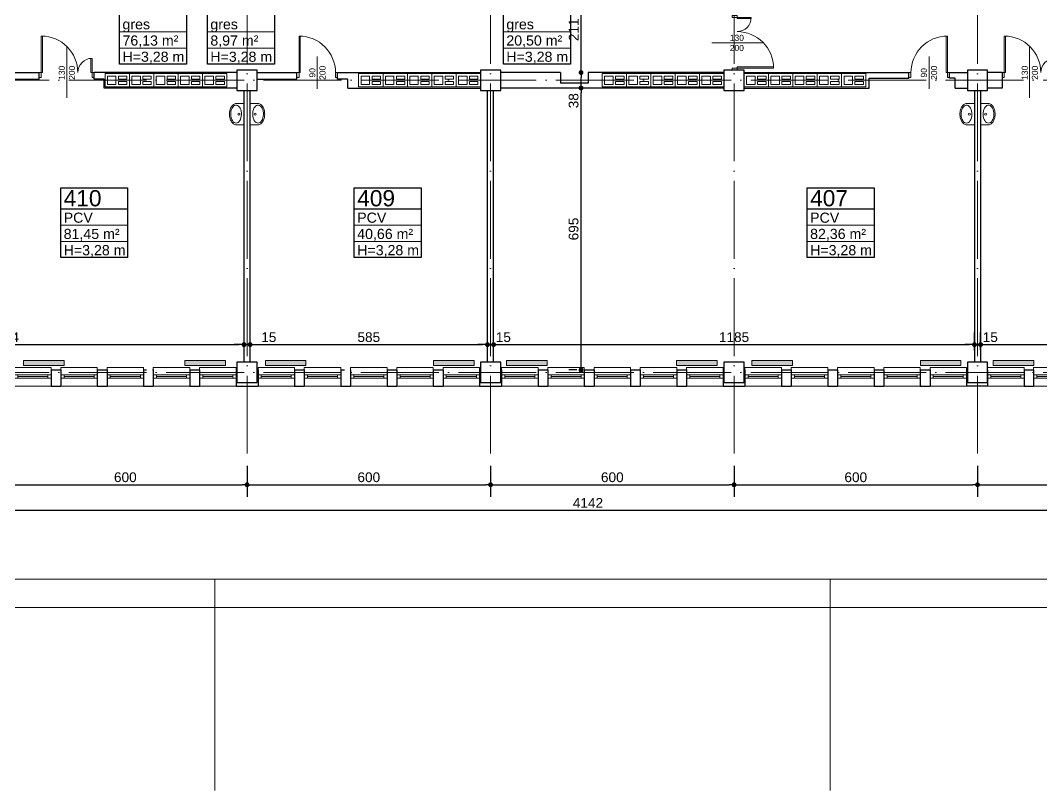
# Model space of a CAD drawing. Header units: millimetres. Extents: x 54 to 8480, y -22812 to 17434.
# Drawn here: x 2274 to 4790, y 4188 to 6086 of the extents above; entities that cross this region are included whole.
import ezdxf

# ---------------------------------------------------------------- set-up
doc = ezdxf.new("R2010")
doc.units = ezdxf.units.MM
doc.linetypes.add('ACAD_ISO04W100', pattern=[30, 24, -3, 0, -3])
for name, color, linetype, lineweight in [('000_armatura', 7, 'Continuous', 0), ('osie', 132, 'ACAD_ISO04W100', 0), ('PLATFORMA', 7, 'Continuous', 0), ('STOLARKA', 97, 'Continuous', 0), ('tabelki', 151, 'Continuous', 0), ('wymiary', 150, 'Continuous', 0)]:
    doc.layers.add(name, color=color, linetype=linetype, lineweight=lineweight)
doc.layers.add('grzejniki', color=104, linetype='Continuous')
doc.layers.add('TABELKI PO UWAGACH', color=5, linetype='Continuous')
doc.styles.get("Standard").update_dxf_attribs({"font": 'arial.ttf'})
doc.dimstyles.new('ISO-25', dxfattribs={"dimtxt": 24, "dimasz": 12, "dimexe": 30, "dimexo": 30, "dimgap": 6, "dimtad": 1, "dimdec": 0, "dimtxsty": 'Standard', "dimblk": 'DOT', "dimcen": 2.5, "dimadec": 0, "dimazin": 0, "dimtfac": 1, "dimtdec": 0, "dimtmove": 0, "dimatfit": 3, "dimldrblk": 'DOT', "dimfxl": 1, "dimarcsym": 0})

# ---------------------------------------------------------------- blocks, each defined once
blk = doc.blocks.new('A$C13771EA7')
at = {"color": 132, "linetype": 'ACAD_ISO04W100', "lineweight": 0, "ltscale": 8}
for p, q in [((1231, -2874), (1231, 166)), ((1831, -2874), (1831, 166)), ((2431, -2874), (2431, 166)), ((3031, -2874), (3031, 166)), ((-169, -1954), (4311, -1954)), ((-169, -2674), (4311, -2674))]:
    blk.add_line(p, q, dxfattribs=at)
blk = doc.blocks.new('A$C4DC22848')
at = {"layer": 'STOLARKA', "lineweight": 0}
for p, q in [((0, 0), (90, 0)), ((8, -24), (82, -24)), ((0, -40), (0, -46)), ((0, -46), (90, -46)), ((90, -46), (90, -40))]:
    blk.add_line(p, q, dxfattribs=at)
for points in [[(0, -20), (90, -20), (90, -28), (0, -28)], [(0, -28), (8, -28), (8, -20), (0, -20)], [(82, -28), (90, -28), (90, -20), (82, -20)]]:
    blk.add_lwpolyline(points, close=True, dxfattribs=at)
blk = doc.blocks.new('A$C4A7D7A23')
at = {"layer": 'STOLARKA', "lineweight": 0}
blk.add_line((-67.5, 62.5), (-67.5, -62.5), dxfattribs=at)
for points in [[(-130, 12), (-135, 12), (-135, 0), (-130, 0)], [(-127, 0), (-130, 0), (-130, -35), (-127, -35)], [(-5, 0), (-8, 0), (-8, -90), (-5, -90)], [(0, 12), (-5, 12), (-5, 0), (0, 0)]]:
    blk.add_lwpolyline(points, close=True, dxfattribs=at)
for centre, radius, start, end in [((-130, 0), 35, 270, 0), ((-5, 0), 90, 180, 270)]:
    blk.add_arc(centre, radius, start, end, dxfattribs=at)
blk = doc.blocks.new('A$C326D3F87')
at = {"layer": 'STOLARKA', "lineweight": 0}
blk.add_line((50, -40), (50, 40), dxfattribs=at)
for points in [[(5, 0), (8, 0), (8, 90), (5, 90)], [(0, -12), (5, -12), (5, 0), (0, 0)], [(95, -12), (100, -12), (100, 0), (95, 0)]]:
    blk.add_lwpolyline(points, close=True, dxfattribs=at)
blk.add_arc((5, 0), 90, 0, 90, dxfattribs=at)
at = {"layer": 'STOLARKA', "lineweight": 0, "insert": (30.4, -37.7), "char_height": 15, "width": 74.399, "attachment_point": 1, "rotation": 90}
blk.add_mtext('\\pxqc;90\\P200', dxfattribs=at)
blk = doc.blocks.new('A$C1D836454')
at = {"color": 82, "lineweight": 0}
for points in [[(0, -16.5), (60, -16.5), (60, 16.5), (0, 16.5)], [(6, -10.5), (27, -10.5), (27, 10.5), (6, 10.5)], [(33, 3), (54, 3), (54, 10.5), (33, 10.5)], [(33, -3), (54, -3), (54, -10.5), (33, -10.5)]]:
    blk.add_lwpolyline(points, close=True, dxfattribs=at)
blk = doc.blocks.new('_Dot')
at = {"color": 0, "linetype": 'ByBlock', "lineweight": -2}
blk.add_line((-0.5, 0), (-1, 0), dxfattribs=at)
at = {"color": 0, "linetype": 'ByBlock', "lineweight": 0, "const_width": 0.5}
blk.add_lwpolyline([(-0.25, 0, 1), (0.25, 0, 1)], format="xyb", close=True, dxfattribs=at)
blk = doc.blocks.new('*D79')
at = {"layer": 'Defpoints', "color": 0, "linetype": 'Continuous', "lineweight": 0}
for p in [(2232.6, 5018.7), (2832.6, 5018.7), (2832.6, 4941.9)]:
    blk.add_point(p, dxfattribs=at)
at = {"layer": 'wymiary', "color": 0, "linetype": 'Continuous', "lineweight": -2}
for p, q in [((2232.6, 4988.7), (2232.6, 4911.9)), ((2832.6, 4988.7), (2832.6, 4911.9)), ((2244.6, 4941.9), (2820.6, 4941.9))]:
    blk.add_line(p, q, dxfattribs=at)
at = {"layer": 'wymiary', "color": 0, "linetype": 'Continuous', "lineweight": -2, "xscale": 12, "yscale": 12, "zscale": 12, "rotation": 180}
blk.add_blockref('_Dot', (2232.6, 4941.9), dxfattribs=at)
at = {"layer": 'wymiary', "color": 0, "linetype": 'Continuous', "lineweight": -2, "xscale": 12, "yscale": 12, "zscale": 12}
blk.add_blockref('_Dot', (2832.6, 4941.9), dxfattribs=at)
at = {"layer": 'wymiary', "color": 0, "linetype": 'Continuous', "lineweight": 0, "insert": (2532.6, 4960.2), "char_height": 24, "attachment_point": 5}
blk.add_mtext('600', dxfattribs=at)
blk = doc.blocks.new('*D80')
at = {"layer": 'Defpoints', "color": 0, "linetype": 'Continuous', "lineweight": 0}
for p in [(2832.6, 5018.7), (3432.6, 5018.7), (3432.6, 4941.9)]:
    blk.add_point(p, dxfattribs=at)
at = {"layer": 'wymiary', "color": 0, "linetype": 'Continuous', "lineweight": -2}
for p, q in [((2832.6, 4988.7), (2832.6, 4911.9)), ((3432.6, 4988.7), (3432.6, 4911.9)), ((2844.6, 4941.9), (3420.6, 4941.9))]:
    blk.add_line(p, q, dxfattribs=at)
at = {"layer": 'wymiary', "color": 0, "linetype": 'Continuous', "lineweight": -2, "xscale": 12, "yscale": 12, "zscale": 12, "rotation": 180}
blk.add_blockref('_Dot', (2832.6, 4941.9), dxfattribs=at)
at = {"layer": 'wymiary', "color": 0, "linetype": 'Continuous', "lineweight": -2, "xscale": 12, "yscale": 12, "zscale": 12}
blk.add_blockref('_Dot', (3432.6, 4941.9), dxfattribs=at)
at = {"layer": 'wymiary', "color": 0, "linetype": 'Continuous', "lineweight": 0, "insert": (3132.6, 4960.2), "char_height": 24, "attachment_point": 5}
blk.add_mtext('600', dxfattribs=at)
blk = doc.blocks.new('*D81')
at = {"layer": 'Defpoints', "color": 0, "linetype": 'Continuous', "lineweight": 0}
for p in [(3432.6, 5018.7), (4032.6, 5018.7), (4032.6, 4941.9)]:
    blk.add_point(p, dxfattribs=at)
at = {"layer": 'wymiary', "color": 0, "linetype": 'Continuous', "lineweight": -2}
for p, q in [((3432.6, 4988.7), (3432.6, 4911.9)), ((4032.6, 4988.7), (4032.6, 4911.9)), ((3444.6, 4941.9), (4020.6, 4941.9))]:
    blk.add_line(p, q, dxfattribs=at)
at = {"layer": 'wymiary', "color": 0, "linetype": 'Continuous', "lineweight": -2, "xscale": 12, "yscale": 12, "zscale": 12, "rotation": 180}
blk.add_blockref('_Dot', (3432.6, 4941.9), dxfattribs=at)
at = {"layer": 'wymiary', "color": 0, "linetype": 'Continuous', "lineweight": -2, "xscale": 12, "yscale": 12, "zscale": 12}
blk.add_blockref('_Dot', (4032.6, 4941.9), dxfattribs=at)
at = {"layer": 'wymiary', "color": 0, "linetype": 'Continuous', "lineweight": 0, "insert": (3732.6, 4960.2), "char_height": 24, "attachment_point": 5}
blk.add_mtext('600', dxfattribs=at)
blk = doc.blocks.new('*D82')
at = {"layer": 'Defpoints', "color": 0, "linetype": 'Continuous', "lineweight": 0}
for p in [(4032.6, 5018.7), (4632.6, 5018.7), (4632.6, 4941.9)]:
    blk.add_point(p, dxfattribs=at)
at = {"layer": 'wymiary', "color": 0, "linetype": 'Continuous', "lineweight": -2}
for p, q in [((4032.6, 4988.7), (4032.6, 4911.9)), ((4632.6, 4988.7), (4632.6, 4911.9)), ((4044.6, 4941.9), (4620.6, 4941.9))]:
    blk.add_line(p, q, dxfattribs=at)
at = {"layer": 'wymiary', "color": 0, "linetype": 'Continuous', "lineweight": -2, "xscale": 12, "yscale": 12, "zscale": 12, "rotation": 180}
blk.add_blockref('_Dot', (4032.6, 4941.9), dxfattribs=at)
at = {"layer": 'wymiary', "color": 0, "linetype": 'Continuous', "lineweight": -2, "xscale": 12, "yscale": 12, "zscale": 12}
blk.add_blockref('_Dot', (4632.6, 4941.9), dxfattribs=at)
at = {"layer": 'wymiary', "color": 0, "linetype": 'Continuous', "lineweight": 0, "insert": (4332.6, 4960.2), "char_height": 24, "attachment_point": 5}
blk.add_mtext('600', dxfattribs=at)
blk = doc.blocks.new('*D83')
at = {"layer": 'Defpoints', "color": 0, "linetype": 'Continuous', "lineweight": 0}
for p in [(4632.6, 5018.7), (5112.6, 5018.7), (5112.6, 4941.9)]:
    blk.add_point(p, dxfattribs=at)
at = {"layer": 'wymiary', "color": 0, "linetype": 'Continuous', "lineweight": -2}
for p, q in [((4632.6, 4988.7), (4632.6, 4911.9)), ((5112.6, 4988.7), (5112.6, 4911.9)), ((4644.6, 4941.9), (5100.6, 4941.9))]:
    blk.add_line(p, q, dxfattribs=at)
at = {"layer": 'wymiary', "color": 0, "linetype": 'Continuous', "lineweight": -2, "xscale": 12, "yscale": 12, "zscale": 12, "rotation": 180}
blk.add_blockref('_Dot', (4632.6, 4941.9), dxfattribs=at)
at = {"layer": 'wymiary', "color": 0, "linetype": 'Continuous', "lineweight": -2, "xscale": 12, "yscale": 12, "zscale": 12}
blk.add_blockref('_Dot', (5112.6, 4941.9), dxfattribs=at)
at = {"layer": 'wymiary', "color": 0, "linetype": 'Continuous', "lineweight": 0, "insert": (4872.6, 4960.2), "char_height": 24, "attachment_point": 5}
blk.add_mtext('480', dxfattribs=at)
blk = doc.blocks.new('*D85')
at = {"layer": 'Defpoints', "color": 0, "linetype": 'Continuous', "lineweight": 0}
for p in [(1601.6, 5184.7), (5743.6, 5184.7), (5743.6, 4879)]:
    blk.add_point(p, dxfattribs=at)
at = {"layer": 'wymiary', "color": 0, "linetype": 'Continuous', "lineweight": -2}
for p, q in [((1601.6, 5154.7), (1601.6, 4849)), ((5743.6, 5154.7), (5743.6, 4849)), ((1613.6, 4879), (5731.6, 4879))]:
    blk.add_line(p, q, dxfattribs=at)
at = {"layer": 'wymiary', "color": 0, "linetype": 'Continuous', "lineweight": -2, "xscale": 12, "yscale": 12, "zscale": 12, "rotation": 180}
blk.add_blockref('_Dot', (1601.6, 4879), dxfattribs=at)
at = {"layer": 'wymiary', "color": 0, "linetype": 'Continuous', "lineweight": -2, "xscale": 12, "yscale": 12, "zscale": 12}
blk.add_blockref('_Dot', (5743.6, 4879), dxfattribs=at)
at = {"layer": 'wymiary', "color": 0, "linetype": 'Continuous', "lineweight": 0, "insert": (3672.6, 4897.1), "char_height": 24, "attachment_point": 5}
blk.add_mtext('4142', dxfattribs=at)
blk = doc.blocks.new('*D423')
at = {"layer": 'Defpoints', "color": 0, "linetype": 'Continuous', "lineweight": 0}
for p in [(2825.1, 5287.2), (1641.6, 5243.7), (2825.1, 5243.7)]:
    blk.add_point(p, dxfattribs=at)
at = {"layer": 'wymiary', "color": 0, "linetype": 'Continuous', "lineweight": -2}
for p, q in [((1641.6, 5273.7), (1641.6, 5317.2)), ((2825.1, 5273.7), (2825.1, 5317.2)), ((1653.6, 5287.2), (2813.1, 5287.2))]:
    blk.add_line(p, q, dxfattribs=at)
at = {"layer": 'wymiary', "color": 0, "linetype": 'Continuous', "lineweight": -2, "xscale": 12, "yscale": 12, "zscale": 12, "rotation": 180}
blk.add_blockref('_Dot', (1641.6, 5287.2), dxfattribs=at)
at = {"layer": 'wymiary', "color": 0, "linetype": 'Continuous', "lineweight": -2, "xscale": 12, "yscale": 12, "zscale": 12}
blk.add_blockref('_Dot', (2825.1, 5287.2), dxfattribs=at)
at = {"layer": 'wymiary', "color": 0, "linetype": 'Continuous', "lineweight": 0, "insert": (2233.3, 5305.5), "char_height": 24, "attachment_point": 5}
blk.add_mtext('1184', dxfattribs=at)
blk = doc.blocks.new('*D429')
at = {"layer": 'Defpoints', "color": 0, "linetype": 'Continuous', "lineweight": 0}
for p in [(2840.1, 5287.2), (2825.1, 5243.7), (2840.1, 5243.7)]:
    blk.add_point(p, dxfattribs=at)
at = {"layer": 'wymiary', "color": 0, "linetype": 'Continuous', "lineweight": -2}
for p, q in [((2825.1, 5273.7), (2825.1, 5317.2)), ((2840.1, 5273.7), (2840.1, 5317.2)), ((2813.1, 5287.2), (2801.1, 5287.2)), ((2825.1, 5287.2), (2840.1, 5287.2)), ((2852.1, 5287.2), (2908.4, 5287.2))]:
    blk.add_line(p, q, dxfattribs=at)
at = {"layer": 'wymiary', "color": 0, "linetype": 'Continuous', "lineweight": -2, "xscale": 12, "yscale": 12, "zscale": 12}
blk.add_blockref('_Dot', (2825.1, 5287.2), dxfattribs=at)
at = {"layer": 'wymiary', "color": 0, "linetype": 'Continuous', "lineweight": -2, "xscale": 12, "yscale": 12, "zscale": 12, "rotation": 180}
blk.add_blockref('_Dot', (2840.1, 5287.2), dxfattribs=at)
at = {"layer": 'wymiary', "color": 0, "linetype": 'Continuous', "lineweight": 0, "insert": (2886.2, 5305.5), "char_height": 24, "attachment_point": 5}
blk.add_mtext('15', dxfattribs=at)
blk = doc.blocks.new('*D430')
at = {"layer": 'Defpoints', "color": 0, "linetype": 'Continuous', "lineweight": 0}
for p in [(3425.1, 5287.2), (2840.1, 5243.7), (3425.1, 5243.7)]:
    blk.add_point(p, dxfattribs=at)
at = {"layer": 'wymiary', "color": 0, "linetype": 'Continuous', "lineweight": -2}
for p, q in [((2840.1, 5273.7), (2840.1, 5317.2)), ((3425.1, 5273.7), (3425.1, 5317.2)), ((2852.1, 5287.2), (3413.1, 5287.2))]:
    blk.add_line(p, q, dxfattribs=at)
at = {"layer": 'wymiary', "color": 0, "linetype": 'Continuous', "lineweight": -2, "xscale": 12, "yscale": 12, "zscale": 12, "rotation": 180}
blk.add_blockref('_Dot', (2840.1, 5287.2), dxfattribs=at)
at = {"layer": 'wymiary', "color": 0, "linetype": 'Continuous', "lineweight": -2, "xscale": 12, "yscale": 12, "zscale": 12}
blk.add_blockref('_Dot', (3425.1, 5287.2), dxfattribs=at)
at = {"layer": 'wymiary', "color": 0, "linetype": 'Continuous', "lineweight": 0, "insert": (3132.6, 5305.5), "char_height": 24, "attachment_point": 5}
blk.add_mtext('585', dxfattribs=at)
blk = doc.blocks.new('*D431')
at = {"layer": 'Defpoints', "color": 0, "linetype": 'Continuous', "lineweight": 0}
for p in [(3440.1, 5287.2), (3425.1, 5243.7), (3440.1, 5243.7)]:
    blk.add_point(p, dxfattribs=at)
at = {"layer": 'wymiary', "color": 0, "linetype": 'Continuous', "lineweight": -2}
for p, q in [((3425.1, 5273.7), (3425.1, 5317.2)), ((3440.1, 5273.7), (3440.1, 5317.2)), ((3413.1, 5287.2), (3401.1, 5287.2)), ((3425.1, 5287.2), (3440.1, 5287.2)), ((3452.1, 5287.2), (3464.1, 5287.2))]:
    blk.add_line(p, q, dxfattribs=at)
at = {"layer": 'wymiary', "color": 0, "linetype": 'Continuous', "lineweight": -2, "xscale": 12, "yscale": 12, "zscale": 12}
blk.add_blockref('_Dot', (3425.1, 5287.2), dxfattribs=at)
at = {"layer": 'wymiary', "color": 0, "linetype": 'Continuous', "lineweight": -2, "xscale": 12, "yscale": 12, "zscale": 12, "rotation": 180}
blk.add_blockref('_Dot', (3440.1, 5287.2), dxfattribs=at)
at = {"layer": 'wymiary', "color": 0, "linetype": 'Continuous', "lineweight": 0, "insert": (3464.1, 5305.5), "char_height": 24, "attachment_point": 5}
blk.add_mtext('15', dxfattribs=at)
blk = doc.blocks.new('*D432')
at = {"layer": 'Defpoints', "color": 0, "linetype": 'Continuous', "lineweight": 0}
for p in [(4625.1, 5287.2), (3440.1, 5243.7), (4625.1, 5243.7)]:
    blk.add_point(p, dxfattribs=at)
at = {"layer": 'wymiary', "color": 0, "linetype": 'Continuous', "lineweight": -2}
for p, q in [((3440.1, 5273.7), (3440.1, 5317.2)), ((4625.1, 5273.7), (4625.1, 5317.2)), ((3452.1, 5287.2), (4613.1, 5287.2))]:
    blk.add_line(p, q, dxfattribs=at)
at = {"layer": 'wymiary', "color": 0, "linetype": 'Continuous', "lineweight": -2, "xscale": 12, "yscale": 12, "zscale": 12, "rotation": 180}
blk.add_blockref('_Dot', (3440.1, 5287.2), dxfattribs=at)
at = {"layer": 'wymiary', "color": 0, "linetype": 'Continuous', "lineweight": -2, "xscale": 12, "yscale": 12, "zscale": 12}
blk.add_blockref('_Dot', (4625.1, 5287.2), dxfattribs=at)
at = {"layer": 'wymiary', "color": 0, "linetype": 'Continuous', "lineweight": 0, "insert": (4032.6, 5305.5), "char_height": 24, "attachment_point": 5}
blk.add_mtext('1185', dxfattribs=at)
blk = doc.blocks.new('*D433')
at = {"layer": 'Defpoints', "color": 0, "linetype": 'Continuous', "lineweight": 0}
for p in [(4640.1, 5287.2), (4625.1, 5243.7), (4640.1, 5243.7)]:
    blk.add_point(p, dxfattribs=at)
at = {"layer": 'wymiary', "color": 0, "linetype": 'Continuous', "lineweight": -2}
for p, q in [((4625.1, 5273.7), (4625.1, 5317.2)), ((4640.1, 5273.7), (4640.1, 5317.2)), ((4613.1, 5287.2), (4601.1, 5287.2)), ((4625.1, 5287.2), (4640.1, 5287.2)), ((4652.1, 5287.2), (4664.1, 5287.2))]:
    blk.add_line(p, q, dxfattribs=at)
at = {"layer": 'wymiary', "color": 0, "linetype": 'Continuous', "lineweight": -2, "xscale": 12, "yscale": 12, "zscale": 12}
blk.add_blockref('_Dot', (4625.1, 5287.2), dxfattribs=at)
at = {"layer": 'wymiary', "color": 0, "linetype": 'Continuous', "lineweight": -2, "xscale": 12, "yscale": 12, "zscale": 12, "rotation": 180}
blk.add_blockref('_Dot', (4640.1, 5287.2), dxfattribs=at)
at = {"layer": 'wymiary', "color": 0, "linetype": 'Continuous', "lineweight": 0, "insert": (4664.1, 5305.5), "char_height": 24, "attachment_point": 5}
blk.add_mtext('15', dxfattribs=at)
blk = doc.blocks.new('*D434')
at = {"layer": 'Defpoints', "color": 0, "linetype": 'Continuous', "lineweight": 0}
for p in [(5703.6, 5287.2), (4640.1, 5243.7), (5703.6, 5243.7)]:
    blk.add_point(p, dxfattribs=at)
at = {"layer": 'wymiary', "color": 0, "linetype": 'Continuous', "lineweight": -2}
for p, q in [((4640.1, 5273.7), (4640.1, 5317.2)), ((5703.6, 5273.7), (5703.6, 5317.2)), ((4652.1, 5287.2), (5691.6, 5287.2))]:
    blk.add_line(p, q, dxfattribs=at)
at = {"layer": 'wymiary', "color": 0, "linetype": 'Continuous', "lineweight": -2, "xscale": 12, "yscale": 12, "zscale": 12, "rotation": 180}
blk.add_blockref('_Dot', (4640.1, 5287.2), dxfattribs=at)
at = {"layer": 'wymiary', "color": 0, "linetype": 'Continuous', "lineweight": -2, "xscale": 12, "yscale": 12, "zscale": 12}
blk.add_blockref('_Dot', (5703.6, 5287.2), dxfattribs=at)
at = {"layer": 'wymiary', "color": 0, "linetype": 'Continuous', "lineweight": 0, "insert": (5171.8, 5305.5), "char_height": 24, "attachment_point": 5}
blk.add_mtext('1064', dxfattribs=at)
blk = doc.blocks.new('*D495')
at = {"layer": 'Defpoints', "color": 0, "linetype": 'Continuous', "lineweight": 0}
for p in [(3655.6, 5919.7), (3675.6, 5919.7), (3675.6, 5224.7)]:
    blk.add_point(p, dxfattribs=at)
at = {"layer": 'wymiary', "color": 0, "linetype": 'Continuous', "lineweight": -2}
for p, q in [((3645.6, 5919.7), (3625.6, 5919.7)), ((3655.6, 5236.7), (3655.6, 5907.7)), ((3645.6, 5224.7), (3625.6, 5224.7))]:
    blk.add_line(p, q, dxfattribs=at)
at = {"layer": 'wymiary', "color": 0, "linetype": 'Continuous', "lineweight": -2, "xscale": 12, "yscale": 12, "zscale": 12}
for p, rotation in [((3655.6, 5919.7), 90), ((3655.6, 5224.7), 270)]:
    blk.add_blockref('_Dot', p, dxfattribs=dict(at, rotation=rotation))
at = {"layer": 'wymiary', "color": 0, "linetype": 'Continuous', "lineweight": 0, "insert": (3637.3, 5572.2), "char_height": 24, "attachment_point": 5, "rotation": 90}
blk.add_mtext('695', dxfattribs=at)
blk = doc.blocks.new('*D494')
at = {"layer": 'Defpoints', "color": 0, "linetype": 'Continuous', "lineweight": 0}
for p in [(3655.6, 5957.7), (3655.6, 5957.7), (3675.6, 5919.7)]:
    blk.add_point(p, dxfattribs=at)
at = {"layer": 'wymiary', "color": 0, "linetype": 'Continuous', "lineweight": -2}
for p, q in [((3655.6, 5931.7), (3655.6, 5945.7)), ((3645.6, 5919.7), (3625.6, 5919.7))]:
    blk.add_line(p, q, dxfattribs=at)
at = {"layer": 'wymiary', "color": 0, "linetype": 'Continuous', "lineweight": -2, "xscale": 12, "yscale": 12, "zscale": 12}
for p, rotation in [((3655.6, 5957.7), 90), ((3655.6, 5919.7), 270)]:
    blk.add_blockref('_Dot', p, dxfattribs=dict(at, rotation=rotation))
at = {"layer": 'wymiary', "color": 0, "linetype": 'Continuous', "lineweight": 0, "insert": (3637.3, 5888.3), "char_height": 24, "attachment_point": 5, "rotation": 90}
blk.add_mtext('38', dxfattribs=at)
blk = doc.blocks.new('*D496')
at = {"layer": 'Defpoints', "color": 0, "linetype": 'Continuous', "lineweight": 0}
for p in [(3655.6, 6168.7), (3696.6, 6168.7), (3655.6, 5957.7)]:
    blk.add_point(p, dxfattribs=at)
at = {"layer": 'wymiary', "color": 0, "linetype": 'Continuous', "lineweight": -2}
for p, q in [((3666.6, 6168.7), (3625.6, 6168.7)), ((3655.6, 5969.7), (3655.6, 6156.7))]:
    blk.add_line(p, q, dxfattribs=at)
at = {"layer": 'wymiary', "color": 0, "linetype": 'Continuous', "lineweight": -2, "xscale": 12, "yscale": 12, "zscale": 12}
for p, rotation in [((3655.6, 6168.7), 90), ((3655.6, 5957.7), 270)]:
    blk.add_blockref('_Dot', p, dxfattribs=dict(at, rotation=rotation))
at = {"layer": 'wymiary', "color": 0, "linetype": 'Continuous', "lineweight": 0, "insert": (3637.5, 6063.2), "char_height": 24, "attachment_point": 5, "rotation": 90}
blk.add_mtext('211', dxfattribs=at)
blk = doc.blocks.new('A$C508466D2')
at = {"layer": 'grzejniki', "linetype": 'Continuous', "lineweight": 0}
blk.add_hatch(color=256, dxfattribs=at).paths.add_polyline_path([(-50, -12), (50, -12), (50, 0), (-50, 0)])
blk.add_lwpolyline([(-50, -12), (50, -12), (50, 0), (-50, 0)], close=True, dxfattribs=at)
blk = doc.blocks.new('A$C4F134952')
for p, q in [((0, 26.6), (-18, 26.6)), ((0, -26.6), (0, 26.6)), ((-18, -26.6), (0, -26.6))]:
    blk.add_line(p, q)
blk.add_lwpolyline([(-18, 26.6, 0.138474), (-24.4, 24.8, 0.107069), (-30.7, 18.8, 0.080452), (-34.5, 10.6, 0.068264), (-35.9, 0, 0.068264), (-34.5, -10.6, 0.080452), (-30.7, -18.8, 0.107069), (-24.4, -24.8, 0.138474), (-18, -26.6, 0.138474)], format="xyb")
at = {"flags": 128}
blk.add_lwpolyline([(-19.5, -22.2), (-17, -21.8), (-14.6, -20.6), (-12.4, -18.6), (-10.4, -16), (-8.8, -12.9), (-7.5, -9.2), (-6.7, -5.2), (-6.3, -1), (-6.4, 3.2), (-7, 7.3), (-8.1, 11.1), (-9.5, 14.5), (-11.4, 17.4), (-13.5, 19.7), (-15.8, 21.3), (-18.3, 22.1), (-20.8, 22.1), (-23.3, 21.3), (-25.6, 19.7), (-27.7, 17.4), (-29.6, 14.5), (-31, 11.1), (-32.1, 7.3), (-32.7, 3.2), (-32.8, -1), (-32.4, -5.2), (-31.6, -9.2), (-30.3, -12.9), (-28.7, -16), (-26.7, -18.6), (-24.5, -20.6), (-22.1, -21.8)], close=True, dxfattribs=at)
blk.add_circle((-12.6, 0), 2.66)

msp = doc.modelspace()

# ---------------------------------------------------------------- linework, layer by layer
at = {"lineweight": 30}
for p, q in [((2257.6, 5957.7), (2320.6, 5957.7)), ((2257.6, 5941.7), (2320.6, 5941.7)), ((2320.6, 5941.7), (2320.6, 5957.7)), ((2807.6, 5957.7), (2455.6, 5957.7)), ((2455.6, 5941.7), (2455.6, 5957.7)), ((2480.6, 5941.7), (2455.6, 5941.7)), ((2480.6, 5919.7), (2480.6, 5941.7)), ((2857.6, 5957.7), (2955.6, 5957.7)), ((2857.6, 5941.7), (2955.6, 5941.7)), ((2955.6, 5941.7), (2955.6, 5957.7)), ((3055.6, 5957.7), (3407.6, 5957.7)), ((3055.6, 5941.7), (3055.6, 5957.7)), ((3080.6, 5941.7), (3055.6, 5941.7)), ((3080.6, 5919.7), (3080.6, 5941.7)), ((3604.6, 5957.7), (3457.6, 5957.7)), ((4007.6, 5957.7), (3673, 5957.7)), ((4057.6, 5957.7), (4463.6, 5957.7)), ((4365.6, 5919.7), (4365.6, 5943.7)), ((4365.6, 5943.7), (4463.6, 5943.7)), ((4463.6, 5943.7), (4463.6, 5957.7)), ((4563.6, 5957.7), (4607.6, 5957.7)), ((4563.6, 5943.7), (4563.6, 5957.7)), ((4577.6, 5943.7), (4563.6, 5943.7)), ((4577.6, 5919.7), (4577.6, 5943.7)), ((4693.6, 5957.7), (4657.6, 5957.7)), ((4693.6, 5957.7), (4693.6, 5919.7)), ((2807.6, 5919.7), (2480.6, 5919.7)), ((2825.1, 5243.7), (2825.1, 5913.7)), ((2840.1, 5243.7), (2840.1, 5913.7)), ((3080.6, 5919.7), (3407.6, 5919.7)), ((3425.1, 5243.7), (3425.1, 5913.7)), ((3440.1, 5243.7), (3440.1, 5913.7)), ((4007.6, 5919.7), (3457.6, 5919.7)), ((3673, 5931.7), (3604.6, 5931.7)), ((4057.6, 5919.7), (4365.6, 5919.7)), ((4577.6, 5919.7), (4607.6, 5919.7)), ((4625.1, 5913.7), (4625.1, 5243.7)), ((4640.1, 5913.7), (4640.1, 5243.7)), ((4693.6, 5919.7), (4657.6, 5919.7)), ((2349.6, 5224.7), (2349.6, 5184.7)), ((2349.6, 5224.7), (2373.6, 5224.7)), ((2373.6, 5224.7), (2373.6, 5184.7)), ((2463.6, 5224.7), (2487.6, 5224.7)), ((2463.6, 5224.7), (2463.6, 5184.7)), ((2487.6, 5224.7), (2487.6, 5184.7)), ((2577.6, 5224.7), (2584.6, 5224.7)), ((2577.6, 5224.7), (2577.6, 5184.7)), ((2599.6, 5224.7), (2601.6, 5224.7)), ((2601.6, 5224.7), (2601.6, 5184.7)), ((2691.6, 5224.7), (2715.6, 5224.7)), ((2691.6, 5224.7), (2691.6, 5184.7)), ((2715.6, 5224.7), (2715.6, 5184.7)), ((2805.6, 5224.7), (2805.6, 5184.7)), ((2805.6, 5224.7), (2807.6, 5224.7)), ((2859.6, 5224.7), (2857.6, 5224.7)), ((2859.6, 5224.7), (2859.6, 5184.7)), ((2949.6, 5224.7), (2949.6, 5184.7)), ((2949.6, 5224.7), (2973.6, 5224.7)), ((2973.6, 5224.7), (2973.6, 5184.7)), ((3063.6, 5224.7), (3072.6, 5224.7)), ((3063.6, 5224.7), (3063.6, 5184.7)), ((3087.6, 5224.7), (3087.6, 5184.7)), ((3177.6, 5224.7), (3201.6, 5224.7)), ((3177.6, 5224.7), (3177.6, 5184.7)), ((3201.6, 5224.7), (3201.6, 5184.7)), ((3291.6, 5224.7), (3315.6, 5224.7)), ((3291.6, 5224.7), (3291.6, 5184.7)), ((3315.6, 5224.7), (3315.6, 5184.7)), ((3405.6, 5224.7), (3405.6, 5184.7)), ((3405.6, 5224.7), (3407.6, 5224.7)), ((3459.6, 5224.7), (3457.6, 5224.7)), ((3459.6, 5224.7), (3459.6, 5184.7)), ((3549.6, 5224.7), (3549.6, 5184.7)), ((3549.6, 5224.7), (3573.6, 5224.7)), ((3573.6, 5224.7), (3573.6, 5184.7)), ((3663.6, 5224.7), (3687.6, 5224.7)), ((3663.6, 5224.7), (3663.6, 5184.7)), ((3687.6, 5224.7), (3687.6, 5184.7)), ((3777.6, 5224.7), (3801.6, 5224.7)), ((3777.6, 5224.7), (3777.6, 5184.7)), ((3801.6, 5224.7), (3801.6, 5184.7)), ((3891.6, 5224.7), (3915.6, 5224.7)), ((3891.6, 5224.7), (3891.6, 5184.7)), ((3915.6, 5224.7), (3915.6, 5184.7)), ((4005.6, 5224.7), (4005.6, 5184.7)), ((4005.6, 5224.7), (4007.6, 5224.7)), ((4059.6, 5224.7), (4057.6, 5224.7)), ((4059.6, 5224.7), (4059.6, 5184.7)), ((4149.6, 5224.7), (4149.6, 5184.7)), ((4149.6, 5224.7), (4173.6, 5224.7)), ((4173.6, 5224.7), (4173.6, 5184.7)), ((4263.6, 5224.7), (4287.6, 5224.7)), ((4263.6, 5224.7), (4263.6, 5184.7)), ((4287.6, 5224.7), (4287.6, 5184.7)), ((4377.6, 5224.7), (4401.6, 5224.7)), ((4377.6, 5224.7), (4377.6, 5184.7)), ((4401.6, 5224.7), (4401.6, 5184.7)), ((4491.6, 5224.7), (4515.6, 5224.7)), ((4491.6, 5224.7), (4491.6, 5184.7)), ((4515.6, 5224.7), (4515.6, 5184.7)), ((4605.6, 5224.7), (4605.6, 5184.7)), ((4605.6, 5224.7), (4607.6, 5224.7)), ((4657.6, 5224.7), (4655.6, 5224.7)), ((4657.6, 5224.7), (4657.6, 5184.7)), ((4747.6, 5224.7), (4747.6, 5184.7)), ((4747.6, 5224.7), (4770.6, 5224.7)), ((4770.6, 5224.7), (4770.6, 5184.7)), ((2349.6, 5184.7), (2373.6, 5184.7)), ((2463.6, 5184.7), (2487.6, 5184.7)), ((2577.6, 5184.7), (2601.6, 5184.7)), ((2691.6, 5184.7), (2715.6, 5184.7)), ((2805.6, 5184.7), (2859.6, 5184.7)), ((2949.6, 5184.7), (2973.6, 5184.7)), ((3063.6, 5184.7), (3087.6, 5184.7)), ((3177.6, 5184.7), (3201.6, 5184.7)), ((3291.6, 5184.7), (3315.6, 5184.7)), ((3405.6, 5184.7), (3459.6, 5184.7)), ((3549.6, 5184.7), (3573.6, 5184.7)), ((3663.6, 5184.7), (3687.6, 5184.7)), ((3777.6, 5184.7), (3801.6, 5184.7)), ((3891.6, 5184.7), (3915.6, 5184.7)), ((4005.6, 5184.7), (4059.6, 5184.7)), ((4149.6, 5184.7), (4173.6, 5184.7)), ((4263.6, 5184.7), (4287.6, 5184.7)), ((4377.6, 5184.7), (4401.6, 5184.7)), ((4491.6, 5184.7), (4515.6, 5184.7)), ((4657.6, 5184.7), (4605.6, 5184.7)), ((4747.6, 5184.7), (4770.6, 5184.7))]:
    msp.add_line(p, q, dxfattribs=at)
at = {"color": 7, "lineweight": 30}
for p, q in [((3604.6, 5957.7), (3604.6, 5931.7)), ((3673, 5957.7), (3673, 5931.7))]:
    msp.add_line(p, q, dxfattribs=at)
at = {"lineweight": 30}
for points in [[(2807.6, 5913.7), (2857.6, 5913.7), (2857.6, 5963.7), (2807.6, 5963.7)], [(3407.6, 5913.7), (3457.6, 5913.7), (3457.6, 5963.7), (3407.6, 5963.7)], [(4007.6, 5913.7), (4057.6, 5913.7), (4057.6, 5963.7), (4007.6, 5963.7)], [(4607.6, 5913.7), (4657.6, 5913.7), (4657.6, 5963.7), (4607.6, 5963.7)], [(2807.6, 5193.7), (2857.6, 5193.7), (2857.6, 5243.7), (2807.6, 5243.7)], [(3407.6, 5193.7), (3457.6, 5193.7), (3457.6, 5243.7), (3407.6, 5243.7)], [(4007.6, 5193.7), (4057.6, 5193.7), (4057.6, 5243.7), (4007.6, 5243.7)], [(4607.6, 5193.7), (4657.6, 5193.7), (4657.6, 5243.7), (4607.6, 5243.7)]]:
    msp.add_lwpolyline(points, close=True, dxfattribs=at)
at = {"layer": 'PLATFORMA', "color": 7, "lineweight": 0}
for p, q in [((2752.8, 4709.5), (2752.8, 4188.1)), ((4269.1, 4709.5), (4269.1, 4188.1))]:
    msp.add_line(p, q, dxfattribs=at)
for points in [[(917.8, 4639.5), (7011.6, 4639.5), (7011.6, 8374.5), (917.8, 8374.5)], [(1301.6, 4709.5), (6941.6, 4709.5), (6941.6, 8304.5), (1301.6, 8304.5)]]:
    msp.add_lwpolyline(points, close=True, dxfattribs=at)
at = {"layer": 'STOLARKA', "lineweight": 0}
msp.add_line((4513.6, 5917.7), (4513.6, 5997.7), dxfattribs=at)
for points in [[(4558.6, 5957.7), (4555.6, 5957.7), (4555.6, 6047.7), (4558.6, 6047.7)], [(4468.6, 5945.7), (4463.6, 5945.7), (4463.6, 5957.7), (4468.6, 5957.7)], [(4563.6, 5945.7), (4558.6, 5945.7), (4558.6, 5957.7), (4563.6, 5957.7)]]:
    msp.add_lwpolyline(points, close=True, dxfattribs=at)
msp.add_arc((4558.6, 5957.7), 90, 90, 180, dxfattribs=at)
at = {"layer": 'TABELKI PO UWAGACH', "color": 30, "linetype": 'Continuous', "lineweight": 0}
for p, q in [((2518.4, 6058.2), (2683.3, 6058.2)), ((2734.9, 6058.2), (2899.8, 6058.2)), ((3464.3, 6058.2), (3629.2, 6058.2)), ((2518.4, 6018.2), (2683.3, 6018.2)), ((2734.9, 6018.2), (2899.8, 6018.2)), ((3464.3, 6018.2), (3629.2, 6018.2)), ((2373.4, 5581.6), (2538.3, 5581.6)), ((3096.8, 5581.6), (3261.7, 5581.6)), ((4212.8, 5581.6), (4377.7, 5581.6)), ((2373.4, 5541.6), (2538.3, 5541.6)), ((3096.8, 5541.6), (3261.7, 5541.6)), ((4212.8, 5541.6), (4377.7, 5541.6))]:
    msp.add_line(p, q, dxfattribs=at)
at = {"layer": 'TABELKI PO UWAGACH', "color": 30, "linetype": 'Continuous', "lineweight": 30}
for p, q in [((2373.4, 5621.6), (2538.3, 5621.6)), ((3096.8, 5621.6), (3261.7, 5621.6)), ((4212.8, 5621.6), (4377.7, 5621.6))]:
    msp.add_line(p, q, dxfattribs=at)
for points in [[(2518.4, 6150.6), (2683.3, 6150.6), (2683.3, 5978.2), (2518.4, 5978.2)], [(2734.9, 6150.6), (2899.8, 6150.6), (2899.8, 5978.2), (2734.9, 5978.2)], [(3464.3, 6150.6), (3629.2, 6150.6), (3629.2, 5978.2), (3464.3, 5978.2)], [(2373.4, 5673.9), (2538.3, 5673.9), (2538.3, 5501.6), (2373.4, 5501.6)], [(3096.8, 5673.9), (3261.7, 5673.9), (3261.7, 5501.6), (3096.8, 5501.6)], [(4212.8, 5673.9), (4377.7, 5673.9), (4377.7, 5501.6), (4212.8, 5501.6)]]:
    msp.add_lwpolyline(points, close=True, dxfattribs=at)

# ---------------------------------------------------------------- block references
at = {"lineweight": 30, "xscale": -1, "rotation": 90}
msp.add_blockref('A$C4A7D7A23', (4040.1, 5963.7), dxfattribs=at)
at = {"lineweight": 30, "rotation": 180}
for p in [(2320.6, 5957.7), (4693.6, 5957.7)]:
    msp.add_blockref('A$C4A7D7A23', p, dxfattribs=at)
at = {"color": 7, "lineweight": 30}
for p in [(2482.6, 5938.7), (2542.6, 5938.7), (2602.6, 5938.7), (2662.6, 5938.7), (2722.6, 5938.7), (3107.6, 5938.7), (3167.6, 5938.7), (3227.6, 5938.7), (3287.6, 5938.7), (3347.6, 5938.7), (3707.6, 5938.7), (3767.6, 5938.7), (3827.6, 5938.7), (3887.6, 5938.7), (3947.6, 5938.7), (4057.6, 5938.7), (4117.6, 5938.7), (4177.6, 5938.7), (4237.6, 5938.7), (4297.6, 5938.7)]:
    msp.add_blockref('A$C1D836454', p, dxfattribs=at)
at = {"layer": '000_armatura'}
for p in [(2825.1, 5855.3), (4625.1, 5855.3)]:
    msp.add_blockref('A$C4F134952', p, dxfattribs=at)
at = {"layer": '000_armatura', "xscale": -1}
for p in [(2840.1, 5855.3), (4640.1, 5855.3)]:
    msp.add_blockref('A$C4F134952', p, dxfattribs=at)
at = {"layer": 'grzejniki', "linetype": 'Continuous', "lineweight": 0}
for p in [(2331.7, 5247.7), (2729.3, 5247.7), (2927.7, 5247.7), (3342.1, 5247.7), (3522, 5247.7), (3940.7, 5247.7), (4126.8, 5247.7), (4541.8, 5247.7), (4721.5, 5247.7)]:
    msp.add_blockref('A$C508466D2', p, dxfattribs=at)
at = {"layer": 'osie', "lineweight": 30, "rotation": 359.9999999999884}
msp.add_blockref('A$C13771EA7', (1601.6, 7892.7), dxfattribs=at)
at = {"layer": 'STOLARKA', "lineweight": 30}
msp.add_blockref('A$C326D3F87', (2955.6, 5957.7), dxfattribs=at)
at = {"layer": 'STOLARKA', "lineweight": 30, "xscale": -1, "rotation": 180}
for p in [(2259.6, 5184.7), (2373.6, 5184.7), (2487.6, 5184.7), (2601.6, 5184.7), (2715.6, 5184.7), (2859.6, 5184.7), (2973.6, 5184.7), (3087.6, 5184.7), (3201.6, 5184.7), (3315.6, 5184.7), (3459.6, 5184.7), (3573.6, 5184.7), (3687.6, 5184.7), (3801.6, 5184.7), (3915.6, 5184.7), (4059.6, 5184.7), (4173.6, 5184.7), (4287.6, 5184.7), (4401.6, 5184.7), (4515.6, 5184.7), (4657.6, 5184.7), (4770.6, 5184.7)]:
    msp.add_blockref('A$C4DC22848', p, dxfattribs=at)

# ---------------------------------------------------------------- texts
at = {"layer": 'STOLARKA', "lineweight": 0, "insert": (4002.3, 6050.8), "char_height": 15, "width": 74.399, "attachment_point": 1}
msp.add_mtext('\\pxqc;130\\P200', dxfattribs=at)
at = {"layer": 'STOLARKA', "lineweight": 0, "char_height": 15, "width": 74.399, "rotation": 90}
for s, insert, attachment_point in [('\\pxqc;130\\P200', (2368.5, 5920), 1), ('\\pxqc;90\\P200', (4533.2, 5920), 7), ('\\pxqc;130\\P200', (4741.5, 5920), 1)]:
    msp.add_mtext(s, dxfattribs=dict(at, insert=insert, attachment_point=attachment_point))
at = {"layer": 'tabelki', "color": 5, "linetype": 'Continuous', "lineweight": 0, "attachment_point": 1}
for s, insert, char_height, width in [('\\pxql;gres', (2525.6, 6089.3), 25, 194.396), ('\\pxql;gres', (2742.1, 6089.3), 25, 194.396), ('\\pxql;gres', (3471.5, 6089.3), 25, 194.396), ('\\pxql;76,13 m²', (2525.6, 6049.3), 25, 160.906), ('\\pxql;8,97 m²', (2742.1, 6049.3), 25, 160.906), ('\\pxql;20,50 m²', (3471.5, 6049.3), 25, 160.906), ('\\pxql;H=3,28 m', (2525.6, 6009.3), 25, 182.523), ('\\pxql;H=3,28 m', (2742.1, 6009.3), 25, 182.523), ('\\pxql;H=3,28 m', (3471.5, 6009.3), 25, 182.523), ('\\pxql;410', (2380.7, 5668.1), 40, 47.056), ('\\pxql;409', (3104, 5668.1), 40, 47.056), ('\\pxql;407', (4220.1, 5668.1), 40, 47.056), ('\\pxql;PCV', (2380.7, 5612.6), 25, 194.396), ('\\pxql;PCV', (3104, 5612.6), 25, 194.396), ('\\pxql;PCV', (4220.1, 5612.6), 25, 194.396), ('\\pxql;81,45 m²', (2380.7, 5572.6), 25, 160.906), ('\\pxql;40,66 m²', (3104, 5572.6), 25, 160.906), ('\\pxql;82,36 m²', (4220.1, 5572.6), 25, 160.906), ('\\pxql;H=3,28 m', (2380.7, 5532.6), 25, 182.523), ('\\pxql;H=3,28 m', (3104, 5532.6), 25, 182.523), ('\\pxql;H=3,28 m', (4220.1, 5532.6), 25, 182.523)]:
    msp.add_mtext(s, dxfattribs=dict(at, insert=insert, char_height=char_height, width=width))

# ---------------------------------------------------------------- dimensions: what is measured, and where the dimension line sits
at = {"layer": 'wymiary', "linetype": 'Continuous', "lineweight": 0}
dim = msp.add_linear_dim(base=(3655.6, 6168.7), p1=(3655.6, 5957.7), p2=(3696.6, 6168.7), angle=90, dimstyle='ISO-25', override={"dimtmove": 1}, dxfattribs=at)
dim.commit()
dim.dimension.update_dxf_attribs({"geometry": '*D496', "text_midpoint": (3637.5, 6063.2)})
dim = msp.add_linear_dim(base=(3655.6, 5957.7), p1=(3675.6, 5919.7), p2=(3655.6, 5957.7), angle=90, dimstyle='ISO-25', override={"dimtmove": 1}, dxfattribs=at)
dim.commit()
dim.dimension.update_dxf_attribs({"geometry": '*D494', "text_midpoint": (3655.6, 5888.3), "dimtype": 160})
dim = msp.add_linear_dim(base=(3655.6, 5919.7), p1=(3675.6, 5224.7), p2=(3675.6, 5919.7), angle=90, dimstyle='ISO-25', dxfattribs=at)
dim.commit()
dim.dimension.update_dxf_attribs({"geometry": '*D495', "text_midpoint": (3637.3, 5572.2)})
for base, p1, p2, picture, middle in [((2825.0896651, 5287.2146053), (1641.5896651, 5243.7218057), (2825.0896651, 5243.7218057), '*D423', (2233.3396651, 5305.468357)), ((2840.1, 5287.2), (2825.1, 5243.7), (2840.1, 5243.7), '*D429', (2886.2, 5305.5)), ((5743.6, 4879), (1601.6, 5184.7), (5743.6, 5184.7), '*D85', (3672.6, 4897.1))]:
    dim = msp.add_linear_dim(base=base, p1=p1, p2=p2, dimstyle='ISO-25', dxfattribs=at)
    dim.commit()
    dim.dimension.update_dxf_attribs({"geometry": picture, "text_midpoint": middle})
for base, p1, p2, picture, middle in [((3425.1, 5287.2), (2840.1, 5243.7), (3425.1, 5243.7), '*D430', (3132.6, 5305.5)), ((4625.1, 5287.2), (3440.1, 5243.7), (4625.1, 5243.7), '*D432', (4032.6, 5305.5)), ((5703.5896651, 5287.2146053), (4640.0896651, 5243.7218057), (5703.5896651, 5243.7218057), '*D434', (5171.8396651, 5305.468357)), ((2832.6, 4941.9), (2232.6, 5018.7), (2832.6, 5018.7), '*D79', (2532.6, 4960.2)), ((3432.6, 4941.9), (2832.6, 5018.7), (3432.6, 5018.7), '*D80', (3132.6, 4960.2)), ((4032.6, 4941.9), (3432.6, 5018.7), (4032.6, 5018.7), '*D81', (3732.6, 4960.2)), ((4632.6, 4941.9), (4032.6, 5018.7), (4632.6, 5018.7), '*D82', (4332.6, 4960.2)), ((5112.6, 4941.9), (4632.6, 5018.7), (5112.6, 5018.7), '*D83', (4872.6, 4960.2))]:
    dim = msp.add_linear_dim(base=base, p1=p1, p2=p2, dimstyle='ISO-25', override={"dimtmove": 1}, dxfattribs=at)
    dim.commit()
    dim.dimension.update_dxf_attribs({"geometry": picture, "text_midpoint": middle})
for base, p1, p2, picture, middle in [((3440.1, 5287.2), (3425.1, 5243.7), (3440.1, 5243.7), '*D431', (3464.1, 5287.2)), ((4640.1, 5287.2), (4625.1, 5243.7), (4640.1, 5243.7), '*D433', (4664.1, 5287.2))]:
    dim = msp.add_linear_dim(base=base, p1=p1, p2=p2, dimstyle='ISO-25', override={"dimtmove": 1}, dxfattribs=at)
    dim.commit()
    dim.dimension.update_dxf_attribs({"geometry": picture, "text_midpoint": middle, "dimtype": 160})

doc.saveas('drawing.dxf')
